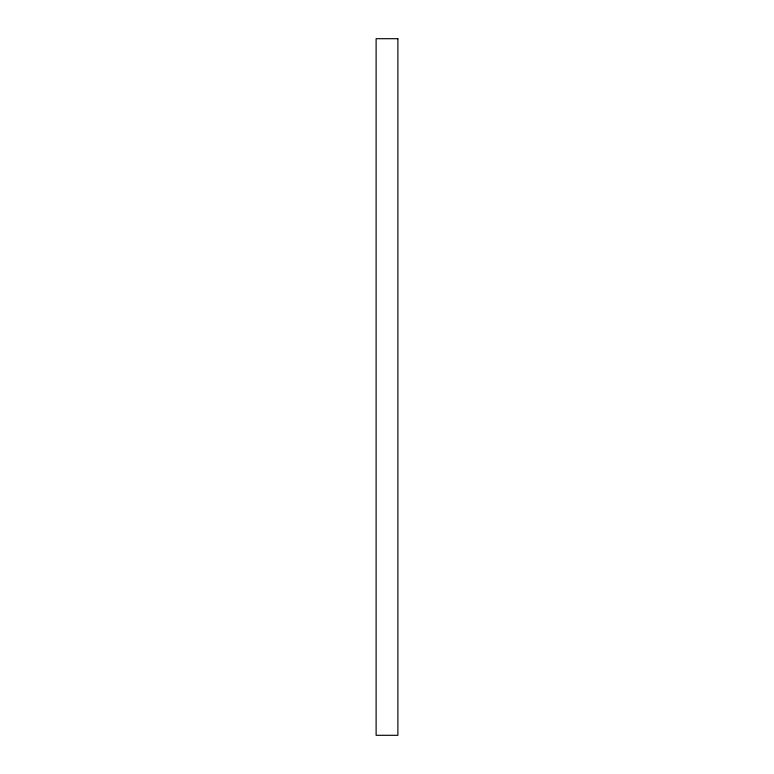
<?xml version="1.0" encoding="UTF-8"?>
<svg xmlns="http://www.w3.org/2000/svg" width="774" height="774" viewBox="0 0 774 774"><rect width="100%" height="100%" fill="white"/><g stroke="black" fill="none" stroke-linecap="round" stroke-linejoin="round"><path stroke-width="1.16" d="M397.884 38.7L376.116 38.7L376.116 735.3L397.884 735.3L397.884 38.7"/></g></svg>
